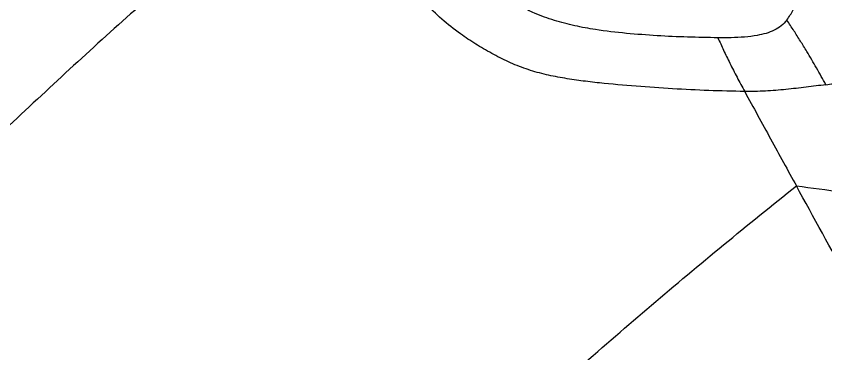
# Model space of a CAD drawing. Extents: x 400 to 501, y 484 to 634.
# Drawn here: x 422.01 to 433.55, y 574.96 to 579.78 of the extents above; entities that cross this region are included whole.
import ezdxf

# ---------------------------------------------------------------- set-up
doc = ezdxf.new("R2010")
doc.units = 0
doc.header["$MEASUREMENT"] = 0
doc.layers.add('DIM', color=3, linetype='Continuous')
doc.layers.add('GEOMETRY', color=3, linetype='Continuous', lineweight=25)

# ---------------------------------------------------------------- blocks, each defined once
blk = doc.blocks.new('2026 GRANDEE')
at = {"layer": 'GEOMETRY', "ltscale": 16}
for points, knots in [([(-16.876, -18.041), (-16.805, -18.031), (-16.664, -18.011), (-16.461, -17.964), (-16.287, -17.903), (-16.144, -17.831), (-16.031, -17.751), (-15.936, -17.66), (-15.86, -17.557), (-15.805, -17.444), (-15.771, -17.324), (-15.757, -17.198), (-15.76, -17.055), (-15.785, -16.894), (-15.836, -16.718), (-15.917, -16.513), (-16.037, -16.281), (-16.202, -16.026), (-16.395, -15.778), (-16.634, -15.511), (-16.923, -15.227), (-17.262, -14.932), (-17.642, -14.63), (-18.066, -14.323), (-18.534, -14.013), (-19.02, -13.716), (-19.518, -13.432), (-20.07, -13.135), (-20.676, -12.826), (-21.334, -12.505), (-21.997, -12.191), (-22.442, -11.986), (-22.664, -11.883)], [0, 0, 0, 0, 0.020902, 0.0418582, 0.0628807, 0.0786729, 0.0944594, 0.1102111, 0.1259093, 0.1415875, 0.1572531, 0.1728962, 0.1885039, 0.2092532, 0.2300006, 0.2507677, 0.2819045, 0.3130119, 0.3441051, 0.3752187, 0.4167598, 0.4583697, 0.4999497, 0.5497847, 0.5996604, 0.6495613, 0.6993978, 0.7493139, 0.8118677, 0.8745148, 0.9372502, 1, 1, 1, 1]), ([(-18.414, -17.372), (-18.559, -17.369), (-18.847, -17.364), (-19.282, -17.344), (-19.72, -17.311), (-20.112, -17.266), (-20.455, -17.204), (-20.748, -17.129), (-21.008, -17.035), (-21.233, -16.926), (-21.421, -16.81), (-21.592, -16.68), (-21.761, -16.522), (-21.918, -16.335), (-22.059, -16.123), (-22.194, -15.869), (-22.314, -15.576), (-22.426, -15.208), (-22.511, -14.804), (-22.568, -14.366), (-22.576, -14.078), (-22.58, -13.933)], [0, 0, 0, 0, 0.062446, 0.124945, 0.187308, 0.249767, 0.291526, 0.333167, 0.374716, 0.405947, 0.437184, 0.468407, 0.499619, 0.541309, 0.583045, 0.624776, 0.687329, 0.74995, 0.833391, 0.916662, 1, 1, 1, 1]), ([(-23.491, -14.313), (-23.818, -14.564), (-24.472, -15.066), (-25.432, -15.855), (-26.38, -16.667), (-27.313, -17.5), (-28.234, -18.352), (-29.143, -19.219), (-29.738, -19.809), (-30.036, -20.104)], [0, 0, 0, 0, 0.142772, 0.285561, 0.428347, 0.571177, 0.714073, 0.857024, 1, 1, 1, 1]), ([(-18.033, -18.137), (-18.204, -18.134), (-18.545, -18.126), (-19.061, -18.1), (-19.58, -18.065), (-20.016, -18.026), (-20.367, -17.985), (-20.631, -17.946), (-20.894, -17.894), (-21.152, -17.819), (-21.402, -17.718), (-21.641, -17.596), (-21.87, -17.462), (-22.111, -17.301), (-22.357, -17.108), (-22.592, -16.878), (-22.79, -16.634), (-22.954, -16.381), (-23.089, -16.124), (-23.217, -15.822), (-23.329, -15.475), (-23.415, -15.086), (-23.471, -14.699), (-23.485, -14.442), (-23.491, -14.313)], [0, 0, 0, 0, 0.062453, 0.124913, 0.187383, 0.249742, 0.280998, 0.31232, 0.343605, 0.374793, 0.405981, 0.437221, 0.46847, 0.499697, 0.541336, 0.583044, 0.624774, 0.666476, 0.708188, 0.749936, 0.812533, 0.875063, 0.937466, 1, 1, 1, 1]), ([(-17.43, -17.118), (-17.456, -17.147), (-17.506, -17.204), (-17.61, -17.267), (-17.727, -17.311), (-17.869, -17.343), (-18.035, -17.363), (-18.223, -17.373), (-18.351, -17.372), (-18.414, -17.372)], [0, 0, 0, 0, 0.1322638, 0.2576929, 0.3801809, 0.5023313, 0.6671766, 0.8335466, 1, 1, 1, 1]), ([(-16.876, -18.041), (-16.898, -18.001), (-16.942, -17.921), (-17.009, -17.802), (-17.078, -17.683), (-17.155, -17.553), (-17.241, -17.414), (-17.334, -17.266), (-17.397, -17.169), (-17.43, -17.118)], [0, 0, 0, 0, 0.118795, 0.237699, 0.356189, 0.475773, 0.640331, 0.814311, 1, 1, 1, 1]), ([(-18.414, -17.372), (-18.401, -17.401), (-18.376, -17.458), (-18.335, -17.547), (-18.291, -17.639), (-18.244, -17.735), (-18.194, -17.834), (-18.124, -17.97), (-18.069, -18.07), (-18.033, -18.137)], [0, 0, 0, 0, 0.131288, 0.258456, 0.381853, 0.502944, 0.623962, 0.746935, 1, 1, 1, 1]), ([(-16.876, -18.041), (-16.969, -18.052), (-17.155, -18.076), (-17.443, -18.109), (-17.737, -18.135), (-17.934, -18.137), (-18.033, -18.137)], [0, 0, 0, 0, 0.251827, 0.502255, 0.751802, 1, 1, 1, 1]), ([(-18.033, -18.137), (-17.91, -18.363), (-17.663, -18.814), (-17.419, -19.26), (-17.296, -19.483)], [0, 0, 0, 0, 0.500045, 1, 1, 1, 1]), ([(-24.352, -25.788), (-24.029, -25.468), (-23.382, -24.828), (-22.394, -23.888), (-21.395, -22.966), (-20.385, -22.063), (-19.364, -21.181), (-18.335, -20.318), (-17.643, -19.761), (-17.296, -19.483)], [0, 0, 0, 0, 0.1430052, 0.2859719, 0.4288642, 0.5716902, 0.7145124, 0.8573084, 1, 1, 1, 1]), ([(-12.925, -27.416), (-13.164, -26.986), (-13.641, -26.124), (-14.362, -24.817), (-15.088, -23.501), (-15.819, -22.172), (-16.555, -20.834), (-17.049, -19.933), (-17.296, -19.483)], [0, 0, 0, 0, 0.1666853, 0.3334148, 0.5001238, 0.6667787, 0.8333973, 1, 1, 1, 1]), ([(-17.296, -19.483), (-17.079, -19.511), (-16.643, -19.568), (-16.207, -19.626), (-15.989, -19.654)], [0, 0, 0, 0, 0.499999, 1, 1, 1, 1])]:
    blk.add_open_spline(points, degree=3, knots=knots, dxfattribs=at)
at = {"layer": 'GEOMETRY', "color": 4}
blk.add_open_spline([(-17.43, -17.118), (-17.398, -17.071), (-17.335, -16.975), (-17.295, -16.81), (-17.292, -16.638), (-17.326, -16.442), (-17.399, -16.227), (-17.51, -15.996), (-17.669, -15.731), (-17.884, -15.437), (-18.164, -15.118), (-18.475, -14.813), (-18.848, -14.489), (-19.288, -14.151), (-19.796, -13.805), (-20.324, -13.477), (-20.869, -13.168), (-21.428, -12.875), (-21.811, -12.694), (-22.003, -12.603)], degree=3, knots=[0, 0, 0, 0, 0.031543, 0.063132, 0.094641, 0.126041, 0.167822, 0.209402, 0.250953, 0.313288, 0.375547, 0.437853, 0.500285, 0.583537, 0.666681, 0.74995, 0.833109, 0.916463, 1, 1, 1, 1], dxfattribs=at)

msp = doc.modelspace()

# ---------------------------------------------------------------- block references
at = {"layer": 'DIM'}
msp.add_blockref('2026 GRANDEE', (450.425, 596.84), dxfattribs=at)

doc.saveas('drawing.dxf')
